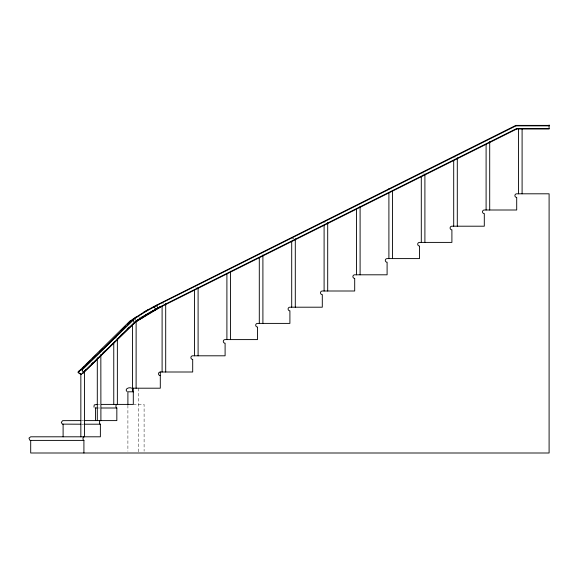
<?xml version="1.0" encoding="UTF-8"?>
<svg xmlns="http://www.w3.org/2000/svg" width="578" height="578" viewBox="0 0 578 578"><rect width="100%" height="100%" fill="white"/><g stroke="black" fill="none" stroke-linecap="round" stroke-linejoin="round"><path stroke-width="0.43" stroke-dasharray="2.89 2.17" d="M454.597 157.801L455.038 157.801M422.634 174L423.566 174M324.345 222.602L325.002 222.602M292.598 238.801L293.501 238.801M292.598 238.83L293.501 238.83M195.834 287.411L196.303 287.403M162.628 303.602L163.437 303.602M135.223 319.8L135.881 319.8M135.209 320.01L135.866 320.01M98.188 404.398L99.705 404.398M133.301 404.398L144.103 404.398L144.103 451.201M98.188 408.003L99.705 408.003M81.722 420.603L83.29 420.603M81.722 424.201L83.29 424.201M138.778 316.448L139.341 317.69M138.612 388.199L138.612 453M127.897 405.301L127.897 451.201"/><path stroke-width="0.87" d="M138.041 320.508L137.853 320.169M148.792 313.464A62.258 16.133 -26.6 0 0 136.018 321.57L83.434 372.832L82.083 369.978L134.631 318.738A62.207 16.119 -26.6 0 1 147.397 310.639L158.928 304.368L515.959 125.852L549.1 125.852M142.188 318.066L142.007 317.676M140.086 319.331L139.905 318.933M83.434 372.832L81.036 374.385L78.03 372.145L129.45 321.505L131.466 320.299M83.088 367.883L84.374 366.625M86.295 364.732L90.161 360.889M92.726 358.367L95.934 355.21M99.792 351.417L102.335 348.946M120.947 330.638L125.433 326.216M127.398 324.251L129.963 321.722M81.101 374.371C76.31 372.629 78.5 370.794 82.098 369.429L134.566 318.261A61.889 16.04 -26.6 0 1 147.26 310.205L154.095 306.376L155.67 309.613L152.881 311.123M84.952 370.606L86.216 369.335M91.353 364.313L93.268 362.428M97.111 358.649L98.39 357.385M102.87 352.977L104.784 351.092M120.78 335.356L122.059 334.091M127.16 329.048L129.096 327.17M83.29 372.463L135.83 321.18A62.251 16.133 -26.6 0 1 148.597 313.074L157.801 307.995L157.996 308.385L155.316 309.779L155.67 309.613M82.271 373.612L84.829 371.098M86.1 369.848L107.147 349.134M110.976 345.369L114.805 341.598M117.356 339.091L134.306 322.777L132.954 319.468M131.365 320.212L129.407 321.592L129.768 321.838M138.85 319.54L135.266 321.946A64.44 16.704 -26.6 0 1 139.464 319.193M80.075 370.31L78.073 372.145M82.083 369.978L82.134 369.479M143.857 316.404L148.423 313.666M133.576 319.027L132.16 319.952M135.866 321.361L138.576 319.728M139.327 319.28L160.128 306.802L160.33 307.185L135.252 322.228M146.588 310.545L147.823 309.83M151.06 312.156L148.047 313.868A65.278 16.921 -26.6 0 0 141.075 318.11M150.453 312.481L153.358 310.877M153.495 306.687L515.851 125.397L549.1 125.397M160.142 306.795L157.584 308.11L157.996 308.385M157.794 308.486L160.33 307.185M549.1 128.569L516.595 128.569L160.055 306.839L160.265 307.214L516.703 129.002L549.1 129.002L549.1 125M388.9 188.63L389.803 188.63M115.564 337.798L116.034 337.798M100.839 354.625L100.904 420.603M160.301 375.599A1.799 1.799 0 0 1 158.502 373.8A1.799 1.799 0 0 1 160.301 372.001L192.698 372.001L192.698 359.4A1.799 1.799 0 0 1 190.899 357.601A1.799 1.799 0 0 1 192.698 355.802L225.102 355.802L225.102 343.202A1.799 1.799 0 0 1 223.303 341.403A1.799 1.799 0 0 1 225.102 339.597L257.499 339.597L257.499 327.004A1.799 1.799 0 0 1 255.7 325.197A1.799 1.799 0 0 1 257.499 323.398L289.903 323.398L289.903 310.798A1.799 1.799 0 0 1 288.097 308.999A1.799 1.799 0 0 1 289.903 307.2L322.3 307.2L322.3 294.599A1.799 1.799 0 0 1 320.501 292.8A1.799 1.799 0 0 1 322.3 291.001L354.697 291.001L354.697 278.401A1.799 1.799 0 0 1 352.898 276.602A1.799 1.799 0 0 1 354.697 274.803L387.101 274.803L387.101 262.202A1.799 1.799 0 0 1 385.302 260.403A1.799 1.799 0 0 1 387.101 258.597L419.498 258.597L419.498 245.997A1.799 1.799 0 0 1 417.699 244.198A1.799 1.799 0 0 1 419.498 242.399L451.902 242.399L451.902 229.798A1.799 1.799 0 0 1 450.103 227.999A1.799 1.799 0 0 1 451.902 226.2L484.299 226.2L484.299 213.6A1.799 1.799 0 0 1 482.5 211.801A1.799 1.799 0 0 1 484.299 210.002L516.703 210.002L516.703 197.401A1.799 1.799 0 0 1 514.897 195.602A1.799 1.799 0 0 1 516.703 193.803L549.1 193.803L549.1 453L30.699 453L30.699 440.4L30.237 440.342M131.762 388.199C129.609 386.711 123.974 388.9 127.001 391.559M97.003 404.398L94.228 404.925L93.939 407.1M101.54 404.398L133.301 404.398L133.301 388.199A1.799 0.918 -90 0 0 132.384 389.998A1.799 0.918 -90 0 0 133.301 391.797L127.897 391.797L127.897 404.398M95.038 407.938L97.003 408.003M101.54 408.003L116.835 408.003L116.835 420.603L97.299 420.603L97.299 359.083M80.869 420.603L62.634 420.661L61.297 422.402L62.2 423.956M84.07 420.603L97.053 420.603M62.634 424.136L80.869 424.201M84.07 424.201L100.377 424.201L100.377 436.802L30.699 436.802L28.958 438.131L29.803 440.161M30.699 440.4L83.911 440.4L83.911 453M156.407 305.155L157.801 307.995M515.851 125.397L515.952 125.845M516.595 128.569L516.703 129.002M522.1 129.002L522.1 193.803M518.502 129.002L518.502 193.803M489.703 141.603L489.703 210.002M486.098 144.298L486.098 210.002M457.299 157.801L457.299 226.2M453.701 160.503L453.701 226.2M424.902 173.992L424.902 242.399M421.297 176.695L421.297 242.399M392.498 190.422L392.498 258.597M388.9 192.9L388.9 258.597M360.101 206.397L360.101 274.803M356.503 209.099L356.503 274.803M327.697 222.602L327.697 291.001M324.099 225.297L324.099 291.001M295.3 238.801L295.3 307.2M291.702 241.503L291.702 307.2M262.903 254.999L262.903 323.398M259.298 257.701L259.298 323.398M230.499 271.198L230.499 339.597M226.901 273.9L226.901 339.597M198.102 287.403L198.102 355.802M194.497 290.098L194.497 355.802M165.698 303.602L165.698 372.001M162.1 306.297L162.1 372.001M160.301 372.001L160.301 388.199L132.507 388.199L132.528 324.301M136.126 320.703L136.112 388.199M117.363 338.701L117.363 404.398M113.765 343.202L113.765 404.398M95.5 408.003L95.5 420.603M84.439 371.098L84.439 436.802M80.841 373.8L80.841 436.802M63.103 424.201L63.103 436.802M83.911 440.4A1.799 0.918 -90 0 1 82.994 438.601A1.799 0.918 -90 0 1 83.911 436.802M100.377 424.201A1.799 0.918 -90 0 1 99.459 422.402A1.799 0.918 -90 0 1 100.377 420.603M116.835 408.003A1.799 0.918 -90 0 1 115.925 406.197A1.799 0.918 -90 0 1 116.835 404.398M141.567 317.286A65.971 17.094 -26.6 0 1 143.098 316.332M132.015 319.757A67.973 17.615 -26.6 0 1 133.467 318.76M134.197 318.261A67.973 17.615 -26.6 0 1 136.444 316.773M143.517 312.351A67.973 17.615 -26.6 0 1 145.959 310.906"/></g></svg>
